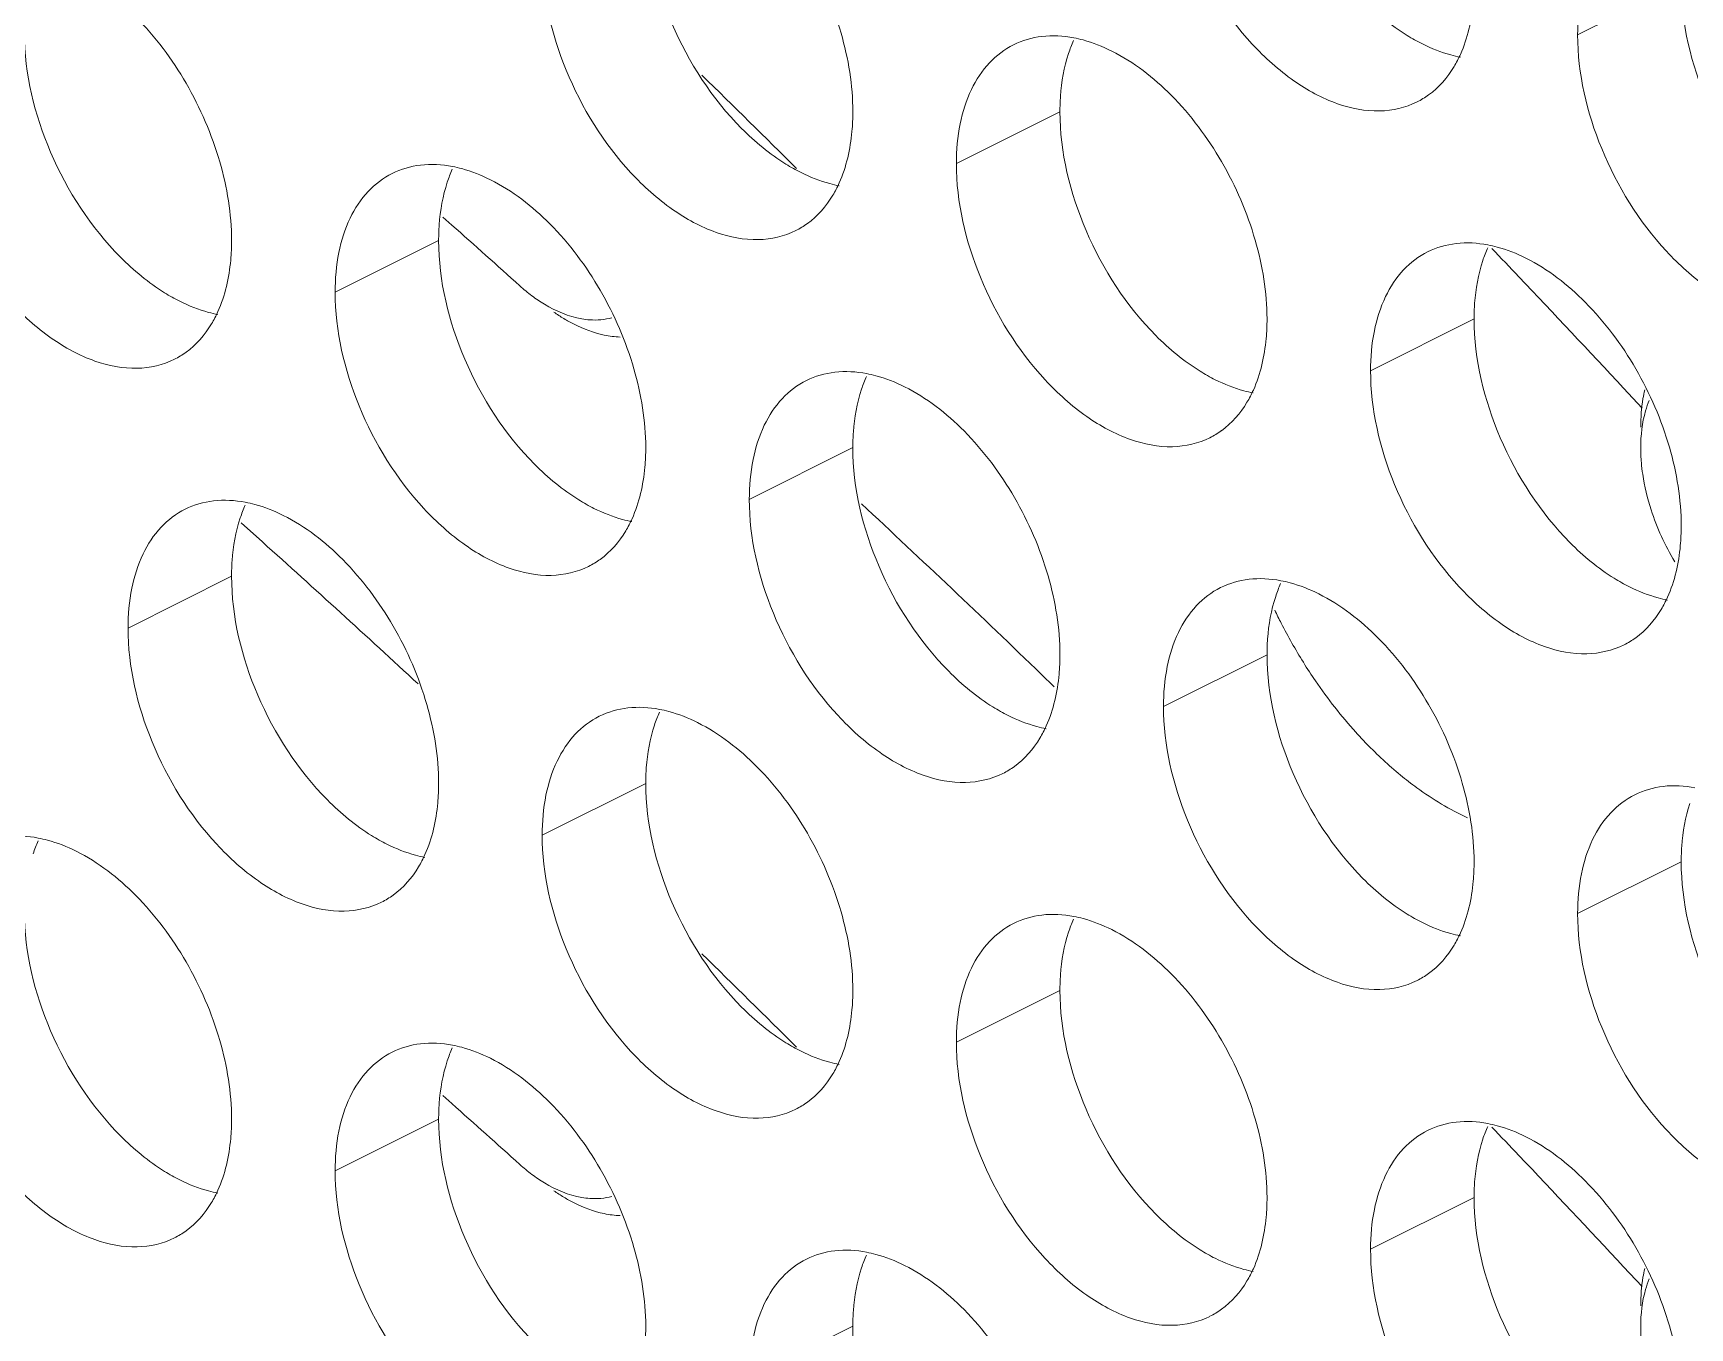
# Model space of a CAD drawing. Header units: millimetres. Extents: x 0 to 2524, y 0 to 1785.
# Drawn here: x 1882.7 to 1891.75, y 823.69 to 830.77 of the extents above; entities that cross this region are included whole.
import ezdxf

# ---------------------------------------------------------------- set-up
doc = ezdxf.new("R2010")
doc.units = ezdxf.units.MM
doc.header["$LTSCALE"] = 0.1
doc.layers.add('标注', color=251, linetype='Continuous', lineweight=9)

msp = doc.modelspace()

# ---------------------------------------------------------------- linework, layer by layer
at = {"layer": '标注'}
for p, q in [((1891.7038, 831.0388), (1891.1381, 830.756)), ((1888.3097, 830.3359), (1887.744, 830.053)), ((1884.9387, 829.7612), (1884.988, 829.7175)), ((1884.9155, 829.6329), (1884.3499, 829.3501)), ((1890.5724, 829.2045), (1890.0067, 828.9217)), ((1891.389, 828.826), (1891.4897, 828.7177)), ((1887.1783, 828.5016), (1886.6126, 828.2187)), ((1883.9529, 827.9861), (1883.8361, 828.0909)), ((1883.7842, 827.7986), (1883.2185, 827.5158)), ((1889.441, 827.3702), (1888.8753, 827.0873)), ((1888.2077, 827.2637), (1888.2789, 827.1951)), ((1886.0469, 826.6672), (1885.4812, 826.3844)), ((1891.7038, 826.2388), (1891.1381, 825.956)), ((1888.3097, 825.5359), (1887.744, 825.253)), ((1884.9387, 824.9612), (1884.988, 824.9175)), ((1884.9155, 824.8329), (1884.3499, 824.5501)), ((1890.5724, 824.4045), (1890.0067, 824.1217)), ((1891.389, 824.026), (1891.4897, 823.9177)), ((1887.1783, 823.7016), (1886.6126, 823.4187))]:
    msp.add_line(p, q, dxfattribs=at)
for centre, radius, start, end in [((1889.0542, 830.4248), 0.734, 155.87957, 161.78032), ((1829.3007, 772.13), 81.6474, 45.162011, 45.671287), ((1890.0581, 830.7954), 0.4532, 296.52559, 305.90341), ((1885.6601, 829.7219), 0.734, 155.87957, 161.78032), ((1833.02, 771.3158), 78.1756, 47.971314, 48.336143), ((1886.664, 830.0924), 0.4532, 296.52559, 305.90341), ((1891.3169, 829.2934), 0.734, 155.87957, 161.78032), ((1829.1637, 770.9033), 85.0119, 43.511881, 43.656261), ((1828.6975, 770.4618), 85.654, 42.952773, 43.511367), ((1885.9975, 830.0927), 0.9531, 227.9166, 233.07259), ((1886.0915, 830.0256), 0.9557, 235.08756, 239.02292), ((1883.2699, 829.3895), 0.4532, 296.52559, 305.90341), ((1887.9228, 828.5905), 0.734, 155.87957, 161.78032), ((1888.9267, 828.9611), 0.4532, 296.52559, 305.90341), ((1892.4328, 828.5015), 0.9502, 180.05249, 184.98077), ((1884.5287, 827.8875), 0.734, 155.87957, 161.78032), ((1833.1505, 770.1051), 79.3625, 46.072823, 47.050034), ((1892.8303, 828.5805), 1.3572, 197.96118, 211.16336), ((1832.0561, 770.2316), 77.6457, 47.208531, 48.057938), ((1885.5326, 828.2581), 0.4532, 296.52559, 305.90341), ((1890.1855, 827.4591), 0.734, 155.87957, 161.78032), ((1892.1352, 828.8808), 2.9391, 205.5487, 207.10149), ((1892.1159, 828.8705), 2.9172, 207.09398, 211.91045), ((1891.1894, 827.8297), 0.4532, 296.52559, 305.90341), ((1886.7914, 826.7562), 0.734, 155.87957, 161.78032), ((1887.7953, 827.1267), 0.4532, 296.52559, 305.90341), ((1883.3973, 826.0532), 0.734, 155.87957, 161.78032), ((1884.4012, 826.4238), 0.4532, 296.52559, 305.90341), ((1889.0542, 825.6248), 0.734, 155.87957, 161.78032), ((1829.3007, 767.33), 81.6474, 45.162011, 45.671287), ((1890.0581, 825.9954), 0.4532, 296.52559, 305.90341), ((1885.6601, 824.9219), 0.734, 155.87957, 161.78032), ((1833.02, 766.5158), 78.1756, 47.971314, 48.336143), ((1886.664, 825.2924), 0.4532, 296.52559, 305.90341), ((1891.3169, 824.4934), 0.734, 155.87957, 161.78032), ((1829.1637, 766.1033), 85.0119, 43.511881, 43.656261), ((1828.6975, 765.6618), 85.654, 42.952773, 43.511367), ((1885.9975, 825.2927), 0.9531, 227.9166, 233.07259), ((1886.0915, 825.2256), 0.9557, 235.08756, 239.02292), ((1883.2699, 824.5895), 0.4532, 296.52559, 305.90341), ((1887.9228, 823.7905), 0.734, 155.87957, 161.78032), ((1888.9267, 824.1611), 0.4532, 296.52559, 305.90341), ((1892.4328, 823.7015), 0.9502, 180.05249, 184.98077)]:
    msp.add_arc(centre, radius, start, end, dxfattribs=at)
for points, knots in [([(1890.2605, 830.3898), (1890.1979, 830.3586), (1890.048, 830.3246), (1889.8102, 830.3724), (1889.5718, 830.503), (1889.264, 830.7806), (1888.9779, 831.2433), (1888.8753, 831.6757), (1888.8753, 831.8873)], [0, 0, 0, 0, 0.090718, 0.191742, 0.308104, 0.439279, 0.725532, 1, 1, 1, 1]), ([(1886.3298, 831.7994), (1886.4504, 831.739), (1886.6809, 831.5587), (1886.9471, 831.2006), (1887.1283, 830.7819), (1887.1783, 830.4808), (1887.1783, 830.3359)], [0, 0, 0, 0, 0.229676, 0.488215, 0.753207, 1, 1, 1, 1]), ([(1886.5707, 830.2452), (1886.4092, 830.408), (1886.1582, 830.7951), (1886.0469, 831.2457), (1886.0469, 831.4672)], [0, 0, 0, 0, 0.508684, 1, 1, 1, 1]), ([(1891.1381, 830.756), (1891.1381, 830.8288), (1891.1501, 830.9678), (1891.2091, 831.1579), (1891.3085, 831.3101), (1891.4011, 831.3806), (1891.45, 831.405)], [0, 0, 0, 0, 0.289235, 0.54966, 0.782932, 1, 1, 1, 1]), ([(1886.8664, 829.6869), (1886.8038, 829.6557), (1886.6538, 829.6217), (1886.4161, 829.6695), (1886.1776, 829.8001), (1885.8699, 830.0776), (1885.5838, 830.5403), (1885.4812, 830.9728), (1885.4812, 831.1844)], [0, 0, 0, 0, 0.090718, 0.191742, 0.308104, 0.439279, 0.725532, 1, 1, 1, 1]), ([(1882.9356, 831.0964), (1883.0563, 831.0361), (1883.2868, 830.8557), (1883.553, 830.4977), (1883.7342, 830.079), (1883.7842, 829.7779), (1883.7842, 829.6329)], [0, 0, 0, 0, 0.229676, 0.488215, 0.753207, 1, 1, 1, 1]), ([(1890.5724, 831.0388), (1890.5724, 831.0032), (1890.5667, 830.8709), (1890.5375, 830.7383), (1890.4978, 830.6499)], [0, 0, 0, 0, 0.268874, 1, 1, 1, 1]), ([(1892.2276, 829.8168), (1892.066, 829.9796), (1891.815, 830.3667), (1891.7038, 830.8173), (1891.7038, 831.0388)], [0, 0, 0, 0, 0.508684, 1, 1, 1, 1]), ([(1890.2896, 830.7067), (1890.2611, 830.7209), (1890.1432, 830.7874), (1890.0377, 830.8747), (1889.9648, 830.9482)], [0, 0, 0, 0, 0.235002, 1, 1, 1, 1]), ([(1883.1766, 829.5423), (1883.015, 829.705), (1882.764, 830.0922), (1882.6528, 830.5428), (1882.6528, 830.7643)], [0, 0, 0, 0, 0.508684, 1, 1, 1, 1]), ([(1887.744, 830.053), (1887.744, 830.1259), (1887.756, 830.2648), (1887.815, 830.455), (1887.9144, 830.6072), (1888.0069, 830.6776), (1888.0559, 830.702)], [0, 0, 0, 0, 0.289235, 0.54966, 0.782932, 1, 1, 1, 1]), ([(1888.0559, 830.702), (1888.1042, 830.7261), (1888.2143, 830.7579), (1888.3279, 830.7511), (1888.3848, 830.7402)], [0, 0, 0, 0, 0.482538, 1, 1, 1, 1]), ([(1888.3848, 830.7402), (1888.402, 830.7369), (1888.4736, 830.7203), (1888.5425, 830.693), (1888.5925, 830.668)], [0, 0, 0, 0, 0.238696, 1, 1, 1, 1]), ([(1890.4972, 830.6345), (1890.48, 830.6378), (1890.4085, 830.6544), (1890.3396, 830.6817), (1890.2896, 830.7067)], [0, 0, 0, 0, 0.238696, 1, 1, 1, 1]), ([(1892.5232, 829.2585), (1892.4606, 829.2272), (1892.3107, 829.1933), (1892.0729, 829.241), (1891.8345, 829.3717), (1891.5267, 829.6492), (1891.2407, 830.1119), (1891.1381, 830.5443), (1891.1381, 830.756)], [0, 0, 0, 0, 0.090718, 0.191742, 0.308104, 0.439279, 0.725532, 1, 1, 1, 1]), ([(1888.3097, 830.3359), (1888.3097, 830.3643), (1888.3134, 830.4717), (1888.3322, 830.5792), (1888.357, 830.6543)], [0, 0, 0, 0, 0.264225, 1, 1, 1, 1]), ([(1888.5925, 830.668), (1888.7131, 830.6077), (1888.9437, 830.4273), (1889.2099, 830.0693), (1889.391, 829.6505), (1889.441, 829.3494), (1889.441, 829.2045)], [0, 0, 0, 0, 0.229676, 0.488215, 0.753207, 1, 1, 1, 1]), ([(1890.4978, 830.6499), (1890.4875, 830.6271), (1890.4442, 830.5431), (1890.3801, 830.4689), (1890.3239, 830.4282)], [0, 0, 0, 0, 0.265525, 1, 1, 1, 1]), ([(1883.4723, 828.9839), (1883.4097, 828.9527), (1883.2597, 828.9187), (1883.0219, 828.9665), (1882.7835, 829.0971), (1882.4757, 829.3747), (1882.1897, 829.8374), (1882.0871, 830.2698), (1882.0871, 830.4815)], [0, 0, 0, 0, 0.090718, 0.191742, 0.308104, 0.439279, 0.725532, 1, 1, 1, 1]), ([(1887.1783, 830.3359), (1887.1783, 830.3002), (1887.1726, 830.168), (1887.1434, 830.0354), (1887.1037, 829.947)], [0, 0, 0, 0, 0.268874, 1, 1, 1, 1]), ([(1888.8335, 829.1138), (1888.6719, 829.2766), (1888.4209, 829.6638), (1888.3097, 830.1144), (1888.3097, 830.3359)], [0, 0, 0, 0, 0.508684, 1, 1, 1, 1]), ([(1886.8954, 830.0038), (1886.867, 830.018), (1886.7491, 830.0845), (1886.6436, 830.1718), (1886.5707, 830.2452)], [0, 0, 0, 0, 0.235002, 1, 1, 1, 1]), ([(1884.3499, 829.3501), (1884.3499, 829.4229), (1884.3619, 829.5619), (1884.4209, 829.752), (1884.5203, 829.9043), (1884.6128, 829.9747), (1884.6618, 829.9991)], [0, 0, 0, 0, 0.289235, 0.54966, 0.782932, 1, 1, 1, 1]), ([(1884.6618, 829.9991), (1884.7101, 830.0232), (1884.8202, 830.0549), (1884.9338, 830.0481), (1884.9907, 830.0372)], [0, 0, 0, 0, 0.482538, 1, 1, 1, 1]), ([(1884.9907, 830.0372), (1885.0079, 830.0339), (1885.0795, 830.0173), (1885.1484, 829.9901), (1885.1984, 829.9651)], [0, 0, 0, 0, 0.238696, 1, 1, 1, 1]), ([(1887.1031, 829.9316), (1887.0859, 829.9349), (1887.0143, 829.9515), (1886.9454, 829.9788), (1886.8954, 830.0038)], [0, 0, 0, 0, 0.238696, 1, 1, 1, 1]), ([(1889.1291, 828.5555), (1889.0665, 828.5243), (1888.9166, 828.4903), (1888.6788, 828.5381), (1888.4404, 828.6687), (1888.1326, 828.9463), (1887.8466, 829.409), (1887.744, 829.8414), (1887.744, 830.053)], [0, 0, 0, 0, 0.090718, 0.191742, 0.308104, 0.439279, 0.725532, 1, 1, 1, 1]), ([(1884.9155, 829.6329), (1884.9155, 829.6613), (1884.9192, 829.7688), (1884.938, 829.8762), (1884.9629, 829.9513)], [0, 0, 0, 0, 0.264225, 1, 1, 1, 1]), ([(1885.1984, 829.9651), (1885.319, 829.9047), (1885.5496, 829.7244), (1885.8158, 829.3663), (1885.9969, 828.9476), (1886.0469, 828.6465), (1886.0469, 828.5016)], [0, 0, 0, 0, 0.229676, 0.488215, 0.753207, 1, 1, 1, 1]), ([(1887.1037, 829.947), (1887.0934, 829.9241), (1887.0501, 829.8401), (1886.986, 829.766), (1886.9298, 829.7253)], [0, 0, 0, 0, 0.265525, 1, 1, 1, 1]), ([(1883.7842, 829.6329), (1883.7842, 829.5973), (1883.7785, 829.4651), (1883.7493, 829.3324), (1883.7095, 829.2441)], [0, 0, 0, 0, 0.268874, 1, 1, 1, 1]), ([(1885.4394, 828.4109), (1885.2778, 828.5737), (1885.0268, 828.9608), (1884.9155, 829.4114), (1884.9155, 829.6329)], [0, 0, 0, 0, 0.508684, 1, 1, 1, 1]), ([(1890.3186, 829.5706), (1890.3669, 829.5947), (1890.477, 829.6265), (1890.5907, 829.6197), (1890.6475, 829.6088)], [0, 0, 0, 0, 0.482538, 1, 1, 1, 1]), ([(1883.5013, 829.3008), (1883.4729, 829.315), (1883.355, 829.3815), (1883.2495, 829.4689), (1883.1766, 829.5423)], [0, 0, 0, 0, 0.235002, 1, 1, 1, 1]), ([(1890.0067, 828.9217), (1890.0067, 828.9945), (1890.0187, 829.1334), (1890.0777, 829.3236), (1890.1771, 829.4758), (1890.2697, 829.5462), (1890.3186, 829.5706)], [0, 0, 0, 0, 0.289235, 0.54966, 0.782932, 1, 1, 1, 1]), ([(1890.5724, 829.2045), (1890.5724, 829.2329), (1890.5761, 829.3404), (1890.5949, 829.4478), (1890.6197, 829.5229)], [0, 0, 0, 0, 0.264225, 1, 1, 1, 1]), ([(1890.6475, 829.6088), (1890.6648, 829.6055), (1890.7363, 829.5889), (1890.8052, 829.5616), (1890.8552, 829.5366)], [0, 0, 0, 0, 0.238696, 1, 1, 1, 1]), ([(1890.8552, 829.5366), (1890.9759, 829.4763), (1891.2064, 829.2959), (1891.4726, 828.9379), (1891.6538, 828.5192), (1891.7038, 828.2181), (1891.7038, 828.0731)], [0, 0, 0, 0, 0.229676, 0.488215, 0.753207, 1, 1, 1, 1]), ([(1885.735, 827.8526), (1885.6724, 827.8213), (1885.5225, 827.7874), (1885.2847, 827.8351), (1885.0463, 827.9658), (1884.7385, 828.2433), (1884.4525, 828.706), (1884.3499, 829.1384), (1884.3499, 829.3501)], [0, 0, 0, 0, 0.090718, 0.191742, 0.308104, 0.439279, 0.725532, 1, 1, 1, 1]), ([(1883.709, 829.2286), (1883.6918, 829.2319), (1883.6202, 829.2485), (1883.5513, 829.2758), (1883.5013, 829.3008)], [0, 0, 0, 0, 0.238696, 1, 1, 1, 1]), ([(1885.4249, 829.3308), (1885.4468, 829.3144), (1885.5299, 829.2578), (1885.6254, 829.217), (1885.6976, 829.2046)], [0, 0, 0, 0, 0.272237, 1, 1, 1, 1]), ([(1883.7095, 829.2441), (1883.6993, 829.2212), (1883.656, 829.1372), (1883.5919, 829.0631), (1883.5356, 829.0223)], [0, 0, 0, 0, 0.265525, 1, 1, 1, 1]), ([(1885.5996, 829.2062), (1885.6177, 829.1953), (1885.6873, 829.1568), (1885.763, 829.1284), (1885.8202, 829.1165)], [0, 0, 0, 0, 0.26533, 1, 1, 1, 1]), ([(1885.6976, 829.2046), (1885.7119, 829.2022), (1885.7667, 829.1954), (1885.8233, 829.2), (1885.8625, 829.211)], [0, 0, 0, 0, 0.262378, 1, 1, 1, 1]), ([(1889.441, 829.2045), (1889.441, 829.1689), (1889.4353, 829.0366), (1889.4061, 828.904), (1889.3664, 828.8156)], [0, 0, 0, 0, 0.268874, 1, 1, 1, 1]), ([(1891.0962, 827.9825), (1890.9346, 828.1452), (1890.6836, 828.5324), (1890.5724, 828.983), (1890.5724, 829.2045)], [0, 0, 0, 0, 0.508684, 1, 1, 1, 1]), ([(1889.1582, 828.8724), (1889.1298, 828.8866), (1889.0118, 828.9531), (1888.9063, 829.0404), (1888.8335, 829.1138)], [0, 0, 0, 0, 0.235002, 1, 1, 1, 1]), ([(1886.9245, 828.8677), (1886.9728, 828.8918), (1887.0829, 828.9236), (1887.1966, 828.9167), (1887.2534, 828.9059)], [0, 0, 0, 0, 0.482538, 1, 1, 1, 1]), ([(1887.2534, 828.9059), (1887.2706, 828.9026), (1887.3422, 828.886), (1887.4111, 828.8587), (1887.4611, 828.8337)], [0, 0, 0, 0, 0.238696, 1, 1, 1, 1]), ([(1891.3919, 827.4241), (1891.3293, 827.3929), (1891.1793, 827.3589), (1890.9415, 827.4067), (1890.7031, 827.5373), (1890.3953, 827.8149), (1890.1093, 828.2776), (1890.0067, 828.71), (1890.0067, 828.9217)], [0, 0, 0, 0, 0.090718, 0.191742, 0.308104, 0.439279, 0.725532, 1, 1, 1, 1]), ([(1886.6126, 828.2187), (1886.6126, 828.2916), (1886.6246, 828.4305), (1886.6836, 828.6207), (1886.783, 828.7729), (1886.8756, 828.8433), (1886.9245, 828.8677)], [0, 0, 0, 0, 0.289235, 0.54966, 0.782932, 1, 1, 1, 1]), ([(1887.1783, 828.5016), (1887.1783, 828.53), (1887.182, 828.6374), (1887.2008, 828.7448), (1887.2256, 828.82)], [0, 0, 0, 0, 0.264225, 1, 1, 1, 1]), ([(1887.4611, 828.8337), (1887.5818, 828.7734), (1887.8123, 828.593), (1888.0785, 828.2349), (1888.2596, 827.8162), (1888.3097, 827.5151), (1888.3097, 827.3702)], [0, 0, 0, 0, 0.229676, 0.488215, 0.753207, 1, 1, 1, 1]), ([(1889.3659, 828.8002), (1889.3487, 828.8035), (1889.2771, 828.8201), (1889.2082, 828.8474), (1889.1582, 828.8724)], [0, 0, 0, 0, 0.238696, 1, 1, 1, 1]), ([(1889.3664, 828.8156), (1889.3561, 828.7927), (1889.3128, 828.7088), (1889.2487, 828.6346), (1889.1925, 828.5939)], [0, 0, 0, 0, 0.265525, 1, 1, 1, 1]), ([(1891.5045, 828.8168), (1891.5008, 828.8009), (1891.4875, 828.734), (1891.4826, 828.6656), (1891.4826, 828.6138)], [0, 0, 0, 0, 0.239288, 1, 1, 1, 1]), ([(1891.5291, 828.7596), (1891.5212, 828.7407), (1891.4925, 828.6573), (1891.4826, 828.5682), (1891.4826, 828.5006)], [0, 0, 0, 0, 0.232447, 1, 1, 1, 1]), ([(1886.0469, 828.5016), (1886.0469, 828.4659), (1886.0412, 828.3337), (1886.012, 828.2011), (1885.9723, 828.1127)], [0, 0, 0, 0, 0.268874, 1, 1, 1, 1]), ([(1887.7021, 827.2795), (1887.5405, 827.4423), (1887.2895, 827.8295), (1887.1783, 828.28), (1887.1783, 828.5016)], [0, 0, 0, 0, 0.508684, 1, 1, 1, 1]), ([(1885.7641, 828.1694), (1885.7356, 828.1836), (1885.6177, 828.2502), (1885.5122, 828.3375), (1885.4394, 828.4109)], [0, 0, 0, 0, 0.235002, 1, 1, 1, 1]), ([(1891.4861, 828.419), (1891.488, 828.3979), (1891.4982, 828.3109), (1891.5189, 828.2252), (1891.5393, 828.162)], [0, 0, 0, 0, 0.241904, 1, 1, 1, 1]), ([(1883.2185, 827.5158), (1883.2185, 827.5886), (1883.2305, 827.7276), (1883.2895, 827.9177), (1883.3889, 828.0699), (1883.4815, 828.1404), (1883.5304, 828.1648)], [0, 0, 0, 0, 0.289235, 0.54966, 0.782932, 1, 1, 1, 1]), ([(1883.5304, 828.1648), (1883.5787, 828.1889), (1883.6888, 828.2206), (1883.8024, 828.2138), (1883.8593, 828.2029)], [0, 0, 0, 0, 0.482538, 1, 1, 1, 1]), ([(1883.8593, 828.2029), (1883.8765, 828.1996), (1883.9481, 828.183), (1884.017, 828.1557), (1884.067, 828.1307)], [0, 0, 0, 0, 0.238696, 1, 1, 1, 1]), ([(1885.9718, 828.0973), (1885.9546, 828.1005), (1885.883, 828.1172), (1885.8141, 828.1444), (1885.7641, 828.1694)], [0, 0, 0, 0, 0.238696, 1, 1, 1, 1]), ([(1887.9978, 826.7212), (1887.9352, 826.69), (1887.7852, 826.656), (1887.5474, 826.7038), (1887.309, 826.8344), (1887.0012, 827.112), (1886.7152, 827.5747), (1886.6126, 828.0071), (1886.6126, 828.2187)], [0, 0, 0, 0, 0.090718, 0.191742, 0.308104, 0.439279, 0.725532, 1, 1, 1, 1]), ([(1883.7842, 827.7986), (1883.7842, 827.827), (1883.7879, 827.9345), (1883.8067, 828.0419), (1883.8315, 828.117)], [0, 0, 0, 0, 0.264225, 1, 1, 1, 1]), ([(1884.067, 828.1307), (1884.1877, 828.0704), (1884.4182, 827.8901), (1884.6844, 827.532), (1884.8655, 827.1133), (1884.9155, 826.8122), (1884.9155, 826.6672)], [0, 0, 0, 0, 0.229676, 0.488215, 0.753207, 1, 1, 1, 1]), ([(1885.9723, 828.1127), (1885.962, 828.0898), (1885.9187, 828.0058), (1885.8546, 827.9317), (1885.7984, 827.891)], [0, 0, 0, 0, 0.265525, 1, 1, 1, 1]), ([(1891.7038, 828.0731), (1891.7038, 828.0375), (1891.6981, 827.9053), (1891.6688, 827.7726), (1891.6291, 827.6843)], [0, 0, 0, 0, 0.268874, 1, 1, 1, 1]), ([(1891.4209, 827.741), (1891.3925, 827.7552), (1891.2746, 827.8217), (1891.1691, 827.9091), (1891.0962, 827.9825)], [0, 0, 0, 0, 0.235002, 1, 1, 1, 1]), ([(1884.308, 826.5766), (1884.1464, 826.7394), (1883.8954, 827.1265), (1883.7842, 827.5771), (1883.7842, 827.7986)], [0, 0, 0, 0, 0.508684, 1, 1, 1, 1]), ([(1888.8753, 827.0873), (1888.8753, 827.1602), (1888.8873, 827.2991), (1888.9464, 827.4893), (1889.0458, 827.6415), (1889.1383, 827.7119), (1889.1872, 827.7363)], [0, 0, 0, 0, 0.289235, 0.54966, 0.782932, 1, 1, 1, 1]), ([(1889.1872, 827.7363), (1889.2356, 827.7604), (1889.3456, 827.7922), (1889.4593, 827.7854), (1889.5162, 827.7745)], [0, 0, 0, 0, 0.482538, 1, 1, 1, 1]), ([(1889.5162, 827.7745), (1889.5334, 827.7712), (1889.605, 827.7546), (1889.6739, 827.7273), (1889.7239, 827.7023)], [0, 0, 0, 0, 0.238696, 1, 1, 1, 1]), ([(1891.6286, 827.6688), (1891.6114, 827.6721), (1891.5398, 827.6887), (1891.4709, 827.716), (1891.4209, 827.741)], [0, 0, 0, 0, 0.238696, 1, 1, 1, 1]), ([(1889.441, 827.3702), (1889.441, 827.3986), (1889.4447, 827.5061), (1889.4635, 827.6135), (1889.4884, 827.6886)], [0, 0, 0, 0, 0.264225, 1, 1, 1, 1]), ([(1889.7239, 827.7023), (1889.8445, 827.642), (1890.075, 827.4616), (1890.3413, 827.1036), (1890.5224, 826.6848), (1890.5724, 826.3838), (1890.5724, 826.2388)], [0, 0, 0, 0, 0.229676, 0.488215, 0.753207, 1, 1, 1, 1]), ([(1891.6291, 827.6843), (1891.6189, 827.6614), (1891.5756, 827.5774), (1891.5115, 827.5033), (1891.4552, 827.4625)], [0, 0, 0, 0, 0.265525, 1, 1, 1, 1]), ([(1884.6036, 826.0183), (1884.541, 825.987), (1884.3911, 825.9531), (1884.1533, 826.0008), (1883.9149, 826.1315), (1883.6071, 826.409), (1883.3211, 826.8717), (1883.2185, 827.3041), (1883.2185, 827.5158)], [0, 0, 0, 0, 0.090718, 0.191742, 0.308104, 0.439279, 0.725532, 1, 1, 1, 1]), ([(1888.3097, 827.3702), (1888.3097, 827.3346), (1888.304, 827.2023), (1888.2747, 827.0697), (1888.235, 826.9813)], [0, 0, 0, 0, 0.268874, 1, 1, 1, 1]), ([(1889.9648, 826.1482), (1889.8033, 826.3109), (1889.5523, 826.6981), (1889.441, 827.1487), (1889.441, 827.3702)], [0, 0, 0, 0, 0.508684, 1, 1, 1, 1]), ([(1888.0268, 827.0381), (1887.9984, 827.0523), (1887.8805, 827.1188), (1887.775, 827.2061), (1887.7021, 827.2795)], [0, 0, 0, 0, 0.235002, 1, 1, 1, 1]), ([(1889.6395, 827.3285), (1889.661, 827.2941), (1889.7481, 827.1606), (1889.8465, 827.0345), (1889.9261, 826.9463)], [0, 0, 0, 0, 0.254374, 1, 1, 1, 1]), ([(1885.7931, 827.0334), (1885.8414, 827.0575), (1885.9515, 827.0892), (1886.0652, 827.0824), (1886.1221, 827.0716)], [0, 0, 0, 0, 0.482538, 1, 1, 1, 1]), ([(1890.2605, 825.5898), (1890.1979, 825.5586), (1890.048, 825.5246), (1889.8102, 825.5724), (1889.5718, 825.703), (1889.264, 825.9806), (1888.9779, 826.4433), (1888.8753, 826.8757), (1888.8753, 827.0873)], [0, 0, 0, 0, 0.090718, 0.191742, 0.308104, 0.439279, 0.725532, 1, 1, 1, 1]), ([(1885.4812, 826.3844), (1885.4812, 826.4573), (1885.4932, 826.5962), (1885.5523, 826.7864), (1885.6516, 826.9386), (1885.7442, 827.009), (1885.7931, 827.0334)], [0, 0, 0, 0, 0.289235, 0.54966, 0.782932, 1, 1, 1, 1]), ([(1886.1221, 827.0716), (1886.1393, 827.0683), (1886.2108, 827.0516), (1886.2798, 827.0244), (1886.3298, 826.9994)], [0, 0, 0, 0, 0.238696, 1, 1, 1, 1]), ([(1886.3298, 826.9994), (1886.4504, 826.939), (1886.6809, 826.7587), (1886.9471, 826.4006), (1887.1283, 825.9819), (1887.1783, 825.6808), (1887.1783, 825.5359)], [0, 0, 0, 0, 0.229676, 0.488215, 0.753207, 1, 1, 1, 1]), ([(1888.2345, 826.9659), (1888.2173, 826.9692), (1888.1457, 826.9858), (1888.0768, 827.0131), (1888.0268, 827.0381)], [0, 0, 0, 0, 0.238696, 1, 1, 1, 1]), ([(1886.0469, 826.6672), (1886.0469, 826.6957), (1886.0506, 826.8031), (1886.0694, 826.9105), (1886.0942, 826.9857)], [0, 0, 0, 0, 0.264225, 1, 1, 1, 1]), ([(1888.235, 826.9813), (1888.2247, 826.9584), (1888.1815, 826.8744), (1888.1174, 826.8003), (1888.0611, 826.7596)], [0, 0, 0, 0, 0.265525, 1, 1, 1, 1]), ([(1889.9261, 826.9463), (1889.9454, 826.9249), (1890.0224, 826.8426), (1890.1051, 826.7657), (1890.1699, 826.7125)], [0, 0, 0, 0, 0.256131, 1, 1, 1, 1]), ([(1884.9155, 826.6672), (1884.9155, 826.6316), (1884.9099, 826.4994), (1884.8806, 826.3667), (1884.8409, 826.2784)], [0, 0, 0, 0, 0.268874, 1, 1, 1, 1]), ([(1886.5707, 825.4452), (1886.4092, 825.608), (1886.1582, 825.9951), (1886.0469, 826.4457), (1886.0469, 826.6672)], [0, 0, 0, 0, 0.508684, 1, 1, 1, 1]), ([(1890.1699, 826.7125), (1890.1993, 826.6884), (1890.3138, 826.5997), (1890.439, 826.524), (1890.5362, 826.4795)], [0, 0, 0, 0, 0.262334, 1, 1, 1, 1]), ([(1891.45, 826.605), (1891.4983, 826.6291), (1891.6084, 826.6608), (1891.722, 826.654), (1891.7789, 826.6431)], [0, 0, 0, 0, 0.482538, 1, 1, 1, 1]), ([(1884.6327, 826.3351), (1884.6043, 826.3493), (1884.4864, 826.4158), (1884.3809, 826.5032), (1884.308, 826.5766)], [0, 0, 0, 0, 0.235002, 1, 1, 1, 1]), ([(1891.1381, 825.956), (1891.1381, 826.0288), (1891.1501, 826.1678), (1891.2091, 826.3579), (1891.3085, 826.5101), (1891.4011, 826.5806), (1891.45, 826.605)], [0, 0, 0, 0, 0.289235, 0.54966, 0.782932, 1, 1, 1, 1]), ([(1891.7038, 826.2388), (1891.7038, 826.2672), (1891.7075, 826.3747), (1891.7263, 826.4821), (1891.7511, 826.5572)], [0, 0, 0, 0, 0.264225, 1, 1, 1, 1]), ([(1882.399, 826.3304), (1882.4473, 826.3545), (1882.5574, 826.3863), (1882.6711, 826.3795), (1882.7279, 826.3686)], [0, 0, 0, 0, 0.482538, 1, 1, 1, 1]), ([(1882.7279, 826.3686), (1882.7452, 826.3653), (1882.8167, 826.3487), (1882.8856, 826.3214), (1882.9356, 826.2964)], [0, 0, 0, 0, 0.238696, 1, 1, 1, 1]), ([(1886.8664, 824.8869), (1886.8038, 824.8557), (1886.6538, 824.8217), (1886.4161, 824.8695), (1886.1776, 825.0001), (1885.8699, 825.2776), (1885.5838, 825.7403), (1885.4812, 826.1728), (1885.4812, 826.3844)], [0, 0, 0, 0, 0.090718, 0.191742, 0.308104, 0.439279, 0.725532, 1, 1, 1, 1]), ([(1882.9356, 826.2964), (1883.0563, 826.2361), (1883.2868, 826.0557), (1883.553, 825.6977), (1883.7342, 825.279), (1883.7842, 824.9779), (1883.7842, 824.8329)], [0, 0, 0, 0, 0.229676, 0.488215, 0.753207, 1, 1, 1, 1]), ([(1884.8404, 826.2629), (1884.8232, 826.2662), (1884.7516, 826.2829), (1884.6827, 826.3101), (1884.6327, 826.3351)], [0, 0, 0, 0, 0.238696, 1, 1, 1, 1]), ([(1884.8409, 826.2784), (1884.8306, 826.2555), (1884.7874, 826.1715), (1884.7232, 826.0974), (1884.667, 826.0567)], [0, 0, 0, 0, 0.265525, 1, 1, 1, 1]), ([(1890.5724, 826.2388), (1890.5724, 826.2032), (1890.5667, 826.0709), (1890.5375, 825.9383), (1890.4978, 825.8499)], [0, 0, 0, 0, 0.268874, 1, 1, 1, 1]), ([(1892.2276, 825.0168), (1892.066, 825.1796), (1891.815, 825.5667), (1891.7038, 826.0173), (1891.7038, 826.2388)], [0, 0, 0, 0, 0.508684, 1, 1, 1, 1]), ([(1890.2896, 825.9067), (1890.2611, 825.9209), (1890.1432, 825.9874), (1890.0377, 826.0747), (1889.9648, 826.1482)], [0, 0, 0, 0, 0.235002, 1, 1, 1, 1]), ([(1883.1766, 824.7423), (1883.015, 824.905), (1882.764, 825.2922), (1882.6528, 825.7428), (1882.6528, 825.9643)], [0, 0, 0, 0, 0.508684, 1, 1, 1, 1]), ([(1887.744, 825.253), (1887.744, 825.3259), (1887.756, 825.4648), (1887.815, 825.655), (1887.9144, 825.8072), (1888.0069, 825.8776), (1888.0559, 825.902)], [0, 0, 0, 0, 0.289235, 0.54966, 0.782932, 1, 1, 1, 1]), ([(1888.0559, 825.902), (1888.1042, 825.9261), (1888.2143, 825.9579), (1888.3279, 825.9511), (1888.3848, 825.9402)], [0, 0, 0, 0, 0.482538, 1, 1, 1, 1]), ([(1888.3848, 825.9402), (1888.402, 825.9369), (1888.4736, 825.9203), (1888.5425, 825.893), (1888.5925, 825.868)], [0, 0, 0, 0, 0.238696, 1, 1, 1, 1]), ([(1890.4972, 825.8345), (1890.48, 825.8378), (1890.4085, 825.8544), (1890.3396, 825.8817), (1890.2896, 825.9067)], [0, 0, 0, 0, 0.238696, 1, 1, 1, 1]), ([(1892.5232, 824.4585), (1892.4606, 824.4272), (1892.3107, 824.3933), (1892.0729, 824.441), (1891.8345, 824.5717), (1891.5267, 824.8492), (1891.2407, 825.3119), (1891.1381, 825.7443), (1891.1381, 825.956)], [0, 0, 0, 0, 0.090718, 0.191742, 0.308104, 0.439279, 0.725532, 1, 1, 1, 1]), ([(1888.3097, 825.5359), (1888.3097, 825.5643), (1888.3134, 825.6717), (1888.3322, 825.7792), (1888.357, 825.8543)], [0, 0, 0, 0, 0.264225, 1, 1, 1, 1]), ([(1888.5925, 825.868), (1888.7131, 825.8077), (1888.9437, 825.6273), (1889.2099, 825.2693), (1889.391, 824.8505), (1889.441, 824.5494), (1889.441, 824.4045)], [0, 0, 0, 0, 0.229676, 0.488215, 0.753207, 1, 1, 1, 1]), ([(1890.4978, 825.8499), (1890.4875, 825.8271), (1890.4442, 825.7431), (1890.3801, 825.6689), (1890.3239, 825.6282)], [0, 0, 0, 0, 0.265525, 1, 1, 1, 1]), ([(1883.4723, 824.1839), (1883.4097, 824.1527), (1883.2597, 824.1187), (1883.0219, 824.1665), (1882.7835, 824.2971), (1882.4757, 824.5747), (1882.1897, 825.0374), (1882.0871, 825.4698), (1882.0871, 825.6815)], [0, 0, 0, 0, 0.090718, 0.191742, 0.308104, 0.439279, 0.725532, 1, 1, 1, 1]), ([(1887.1783, 825.5359), (1887.1783, 825.5002), (1887.1726, 825.368), (1887.1434, 825.2354), (1887.1037, 825.147)], [0, 0, 0, 0, 0.268874, 1, 1, 1, 1]), ([(1888.8335, 824.3138), (1888.6719, 824.4766), (1888.4209, 824.8638), (1888.3097, 825.3144), (1888.3097, 825.5359)], [0, 0, 0, 0, 0.508684, 1, 1, 1, 1]), ([(1886.8954, 825.2038), (1886.867, 825.218), (1886.7491, 825.2845), (1886.6436, 825.3718), (1886.5707, 825.4452)], [0, 0, 0, 0, 0.235002, 1, 1, 1, 1]), ([(1884.3499, 824.5501), (1884.3499, 824.6229), (1884.3619, 824.7619), (1884.4209, 824.952), (1884.5203, 825.1043), (1884.6128, 825.1747), (1884.6618, 825.1991)], [0, 0, 0, 0, 0.289235, 0.54966, 0.782932, 1, 1, 1, 1]), ([(1884.6618, 825.1991), (1884.7101, 825.2232), (1884.8202, 825.2549), (1884.9338, 825.2481), (1884.9907, 825.2372)], [0, 0, 0, 0, 0.482538, 1, 1, 1, 1]), ([(1884.9907, 825.2372), (1885.0079, 825.2339), (1885.0795, 825.2173), (1885.1484, 825.1901), (1885.1984, 825.1651)], [0, 0, 0, 0, 0.238696, 1, 1, 1, 1]), ([(1887.1031, 825.1316), (1887.0859, 825.1349), (1887.0143, 825.1515), (1886.9454, 825.1788), (1886.8954, 825.2038)], [0, 0, 0, 0, 0.238696, 1, 1, 1, 1]), ([(1889.1291, 823.7555), (1889.0665, 823.7243), (1888.9166, 823.6903), (1888.6788, 823.7381), (1888.4404, 823.8687), (1888.1326, 824.1463), (1887.8466, 824.609), (1887.744, 825.0414), (1887.744, 825.253)], [0, 0, 0, 0, 0.090718, 0.191742, 0.308104, 0.439279, 0.725532, 1, 1, 1, 1]), ([(1884.9155, 824.8329), (1884.9155, 824.8613), (1884.9192, 824.9688), (1884.938, 825.0762), (1884.9629, 825.1513)], [0, 0, 0, 0, 0.264225, 1, 1, 1, 1]), ([(1885.1984, 825.1651), (1885.319, 825.1047), (1885.5496, 824.9244), (1885.8158, 824.5663), (1885.9969, 824.1476), (1886.0469, 823.8465), (1886.0469, 823.7016)], [0, 0, 0, 0, 0.229676, 0.488215, 0.753207, 1, 1, 1, 1]), ([(1887.1037, 825.147), (1887.0934, 825.1241), (1887.0501, 825.0401), (1886.986, 824.966), (1886.9298, 824.9253)], [0, 0, 0, 0, 0.265525, 1, 1, 1, 1]), ([(1883.7842, 824.8329), (1883.7842, 824.7973), (1883.7785, 824.6651), (1883.7493, 824.5324), (1883.7095, 824.4441)], [0, 0, 0, 0, 0.268874, 1, 1, 1, 1]), ([(1885.4394, 823.6109), (1885.2778, 823.7737), (1885.0268, 824.1608), (1884.9155, 824.6114), (1884.9155, 824.8329)], [0, 0, 0, 0, 0.508684, 1, 1, 1, 1]), ([(1890.3186, 824.7706), (1890.3669, 824.7947), (1890.477, 824.8265), (1890.5907, 824.8197), (1890.6475, 824.8088)], [0, 0, 0, 0, 0.482538, 1, 1, 1, 1]), ([(1883.5013, 824.5008), (1883.4729, 824.515), (1883.355, 824.5815), (1883.2495, 824.6689), (1883.1766, 824.7423)], [0, 0, 0, 0, 0.235002, 1, 1, 1, 1]), ([(1890.0067, 824.1217), (1890.0067, 824.1945), (1890.0187, 824.3334), (1890.0777, 824.5236), (1890.1771, 824.6758), (1890.2697, 824.7462), (1890.3186, 824.7706)], [0, 0, 0, 0, 0.289235, 0.54966, 0.782932, 1, 1, 1, 1]), ([(1890.6475, 824.8088), (1890.6648, 824.8055), (1890.7363, 824.7889), (1890.8052, 824.7616), (1890.8552, 824.7366)], [0, 0, 0, 0, 0.238696, 1, 1, 1, 1]), ([(1890.8552, 824.7366), (1890.9759, 824.6763), (1891.2064, 824.4959), (1891.4726, 824.1379), (1891.6538, 823.7192), (1891.7038, 823.4181), (1891.7038, 823.2731)], [0, 0, 0, 0, 0.229676, 0.488215, 0.753207, 1, 1, 1, 1]), ([(1890.5724, 824.4045), (1890.5724, 824.4329), (1890.5761, 824.5404), (1890.5949, 824.6478), (1890.6197, 824.7229)], [0, 0, 0, 0, 0.264225, 1, 1, 1, 1]), ([(1885.735, 823.0526), (1885.6724, 823.0213), (1885.5225, 822.9874), (1885.2847, 823.0351), (1885.0463, 823.1658), (1884.7385, 823.4433), (1884.4525, 823.906), (1884.3499, 824.3384), (1884.3499, 824.5501)], [0, 0, 0, 0, 0.090718, 0.191742, 0.308104, 0.439279, 0.725532, 1, 1, 1, 1]), ([(1883.709, 824.4286), (1883.6918, 824.4319), (1883.6202, 824.4485), (1883.5513, 824.4758), (1883.5013, 824.5008)], [0, 0, 0, 0, 0.238696, 1, 1, 1, 1]), ([(1885.4249, 824.5308), (1885.4468, 824.5144), (1885.5299, 824.4578), (1885.6254, 824.417), (1885.6976, 824.4046)], [0, 0, 0, 0, 0.272237, 1, 1, 1, 1]), ([(1883.7095, 824.4441), (1883.6993, 824.4212), (1883.656, 824.3372), (1883.5919, 824.2631), (1883.5356, 824.2223)], [0, 0, 0, 0, 0.265525, 1, 1, 1, 1]), ([(1885.5996, 824.4062), (1885.6177, 824.3953), (1885.6873, 824.3568), (1885.763, 824.3284), (1885.8202, 824.3165)], [0, 0, 0, 0, 0.26533, 1, 1, 1, 1]), ([(1885.6976, 824.4046), (1885.7119, 824.4022), (1885.7667, 824.3954), (1885.8233, 824.4), (1885.8625, 824.411)], [0, 0, 0, 0, 0.262378, 1, 1, 1, 1]), ([(1889.441, 824.4045), (1889.441, 824.3689), (1889.4353, 824.2366), (1889.4061, 824.104), (1889.3664, 824.0156)], [0, 0, 0, 0, 0.268874, 1, 1, 1, 1]), ([(1891.0962, 823.1825), (1890.9346, 823.3452), (1890.6836, 823.7324), (1890.5724, 824.183), (1890.5724, 824.4045)], [0, 0, 0, 0, 0.508684, 1, 1, 1, 1]), ([(1889.1582, 824.0724), (1889.1298, 824.0866), (1889.0118, 824.1531), (1888.9063, 824.2404), (1888.8335, 824.3138)], [0, 0, 0, 0, 0.235002, 1, 1, 1, 1]), ([(1886.9245, 824.0677), (1886.9728, 824.0918), (1887.0829, 824.1236), (1887.1966, 824.1167), (1887.2534, 824.1059)], [0, 0, 0, 0, 0.482538, 1, 1, 1, 1]), ([(1887.2534, 824.1059), (1887.2706, 824.1026), (1887.3422, 824.086), (1887.4111, 824.0587), (1887.4611, 824.0337)], [0, 0, 0, 0, 0.238696, 1, 1, 1, 1]), ([(1891.3919, 822.6241), (1891.3293, 822.5929), (1891.1793, 822.5589), (1890.9415, 822.6067), (1890.7031, 822.7373), (1890.3953, 823.0149), (1890.1093, 823.4776), (1890.0067, 823.91), (1890.0067, 824.1217)], [0, 0, 0, 0, 0.090718, 0.191742, 0.308104, 0.439279, 0.725532, 1, 1, 1, 1]), ([(1886.6126, 823.4187), (1886.6126, 823.4916), (1886.6246, 823.6305), (1886.6836, 823.8207), (1886.783, 823.9729), (1886.8756, 824.0433), (1886.9245, 824.0677)], [0, 0, 0, 0, 0.289235, 0.54966, 0.782932, 1, 1, 1, 1]), ([(1887.1783, 823.7016), (1887.1783, 823.73), (1887.182, 823.8374), (1887.2008, 823.9448), (1887.2256, 824.02)], [0, 0, 0, 0, 0.264225, 1, 1, 1, 1]), ([(1887.4611, 824.0337), (1887.5818, 823.9734), (1887.8123, 823.793), (1888.0785, 823.4349), (1888.2596, 823.0162), (1888.3097, 822.7151), (1888.3097, 822.5702)], [0, 0, 0, 0, 0.229676, 0.488215, 0.753207, 1, 1, 1, 1]), ([(1889.3659, 824.0002), (1889.3487, 824.0035), (1889.2771, 824.0201), (1889.2082, 824.0474), (1889.1582, 824.0724)], [0, 0, 0, 0, 0.238696, 1, 1, 1, 1]), ([(1889.3664, 824.0156), (1889.3561, 823.9927), (1889.3128, 823.9088), (1889.2487, 823.8346), (1889.1925, 823.7939)], [0, 0, 0, 0, 0.265525, 1, 1, 1, 1]), ([(1891.5045, 824.0168), (1891.5008, 824.0009), (1891.4875, 823.934), (1891.4826, 823.8656), (1891.4826, 823.8138)], [0, 0, 0, 0, 0.239288, 1, 1, 1, 1]), ([(1891.5291, 823.9596), (1891.5212, 823.9407), (1891.4925, 823.8573), (1891.4826, 823.7682), (1891.4826, 823.7006)], [0, 0, 0, 0, 0.232447, 1, 1, 1, 1]), ([(1886.0469, 823.7016), (1886.0469, 823.6659), (1886.0412, 823.5337), (1886.012, 823.4011), (1885.9723, 823.3127)], [0, 0, 0, 0, 0.268874, 1, 1, 1, 1]), ([(1887.7021, 822.4795), (1887.5405, 822.6423), (1887.2895, 823.0295), (1887.1783, 823.48), (1887.1783, 823.7016)], [0, 0, 0, 0, 0.508684, 1, 1, 1, 1])]:
    msp.add_open_spline(points, degree=3, knots=knots, dxfattribs=at)
for points in [[(1885.8202, 829.1165), (1885.849, 829.1105), (1885.8783, 829.1067), (1885.9076, 829.1056)], [(1885.8202, 824.3165), (1885.849, 824.3105), (1885.8783, 824.3067), (1885.9076, 824.3056)]]:
    msp.add_open_spline(points, degree=3, dxfattribs=at)

doc.saveas('drawing.dxf')
